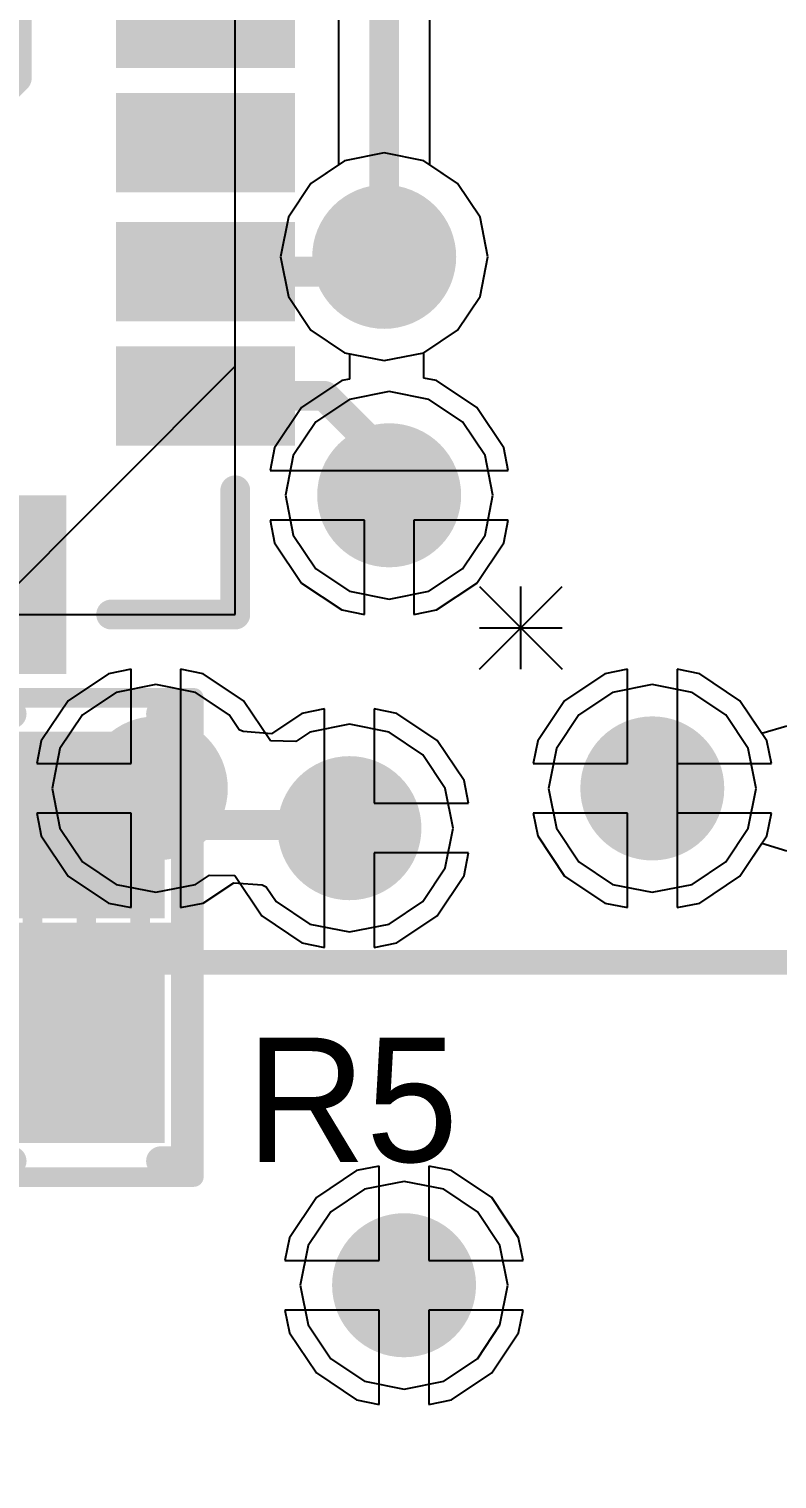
# Model space of a CAD drawing. Header units: millimetres. Extents: x 0.16 to 3.68, y 0.79 to 4.96.
# Drawn here: x 1.8744 to 2.0251, y 0.961 to 1.2529 of the extents above; entities that cross this region are included whole.
import ezdxf

# ---------------------------------------------------------------- set-up
doc = ezdxf.new("R2010")
doc.units = ezdxf.units.MM
doc.header["$MEASUREMENT"] = 0
for name, color, linetype in [('BottomLayer', 5, 'Continuous'), ('BottomOverlay', 54, 'Continuous'), ('KeepOutLayer', 6, 'Continuous'), ('Mechanical1', 6, 'Continuous'), ('Mechanical13', 56, 'Continuous'), ('Mechanical15', 56, 'Continuous'), ('MidLayer1', 16, 'Continuous'), ('MidLayer2', 76, 'Continuous'), ('MultiLayer', 9, 'Continuous'), ('TopLayer', 1, 'Continuous'), ('TopOverlay', 2, 'Continuous'), ('TopPaste', 8, 'Continuous'), ('TopSolder', 216, 'Continuous'), ('ViaHoleLayer', 16, 'Continuous')]:
    doc.layers.add(name, color=color, linetype=linetype)

# ---------------------------------------------------------------- blocks, each defined once
blk = doc.blocks.new('RES_0402_1005_3')
at = {"layer": 'Mechanical13', "const_width": 0.00394}
for points in [[(-0.02067, 0.01083), (-0.02067, -0.01083)], [(-0.02067, 0.01083), (0.02067, 0.01083)], [(0.02067, 0.01083), (0.02067, -0.01083)], [(-0.02067, -0.01083), (0.02067, -0.01083)]]:
    blk.add_lwpolyline(points, dxfattribs=at)
at = {"layer": 'Mechanical13', "const_width": 0.00197}
for points in [[(-0.02165, 0.01083, 1), (-0.01969, 0.01083, 1)], [(-0.02165, 0.01083, 1), (-0.01969, 0.01083, 1)], [(0.01969, 0.01083, 1), (0.02165, 0.01083, 1)], [(0.01969, 0.01083, 1), (0.02165, 0.01083, 1)], [(-0.02165, -0.01083, 1), (-0.01969, -0.01083, 1)], [(-0.02165, -0.01083, 1), (-0.01969, -0.01083, 1)], [(0.01969, -0.01083, 1), (0.02165, -0.01083, 1)], [(0.01969, -0.01083, 1), (0.02165, -0.01083, 1)]]:
    blk.add_lwpolyline(points, format="xyb", close=True, dxfattribs=at)
at = {"layer": 'Mechanical15', "const_width": 0.00394}
for points in [[(-0.04823, 0.02165), (-0.04823, -0.02165)], [(-0.04823, 0.02165), (0.04823, 0.02165)], [(0.04823, 0.02165), (0.04823, -0.02165)], [(0, 0.01083), (0, -0.01083)], [(-0.01083, 0), (0.01083, 0)], [(-0.04823, -0.02165), (0.04823, -0.02165)]]:
    blk.add_lwpolyline(points, dxfattribs=at)
at = {"layer": 'Mechanical15', "const_width": 0.00197}
for points in [[(-0.04921, 0.02165, 1), (-0.04724, 0.02165, 1)], [(-0.04921, 0.02165, 1), (-0.04724, 0.02165, 1)], [(0.04724, 0.02165, 1), (0.04921, 0.02165, 1)], [(0.04724, 0.02165, 1), (0.04921, 0.02165, 1)], [(-0.00098, 0.01083, 1), (0.00098, 0.01083, 1)], [(-0.01181, 0, 1), (-0.00984, 0, 1)], [(0.00984, 0, 1), (0.01181, 0, 1)], [(-0.00098, -0.01083, 1), (0.00098, -0.01083, 1)], [(-0.04921, -0.02165, 1), (-0.04724, -0.02165, 1)], [(-0.04921, -0.02165, 1), (-0.04724, -0.02165, 1)], [(0.04724, -0.02165, 1), (0.04921, -0.02165, 1)], [(0.04724, -0.02165, 1), (0.04921, -0.02165, 1)]]:
    blk.add_lwpolyline(points, format="xyb", close=True, dxfattribs=at)
at = {"layer": 'TopLayer'}
for points in [[(-0.00787, -0.01181), (-0.00787, 0.01181), (-0.0374, -0.01181), (-0.0374, 0.01181)], [(0.0374, -0.01181), (0.0374, 0.01181), (0.00787, -0.01181), (0.00787, 0.01181)]]:
    blk.add_solid(points, dxfattribs=at)
at = {"layer": 'TopOverlay', "const_width": 0.00591}
for points in [[(-0.045, 0.02), (0.045, 0.02)], [(-0.045, 0.02), (-0.045, 0.015)], [(0, 0.02), (0, -0.02)], [(0.045, 0.02), (0.045, 0.015)], [(-0.045, -0.015), (-0.045, -0.02)], [(0.045, -0.015), (0.045, -0.02)], [(-0.045, -0.02), (0.045, -0.02)]]:
    blk.add_lwpolyline(points, dxfattribs=at)
at = {"layer": 'TopOverlay', "const_width": 0.00295}
for points in [[(-0.04648, 0.02, 1), (-0.04352, 0.02, 1)], [(-0.04648, 0.02, 1), (-0.04352, 0.02, 1)], [(-0.00148, 0.02, 1), (0.00148, 0.02, 1)], [(0.04352, 0.02, 1), (0.04648, 0.02, 1)], [(0.04352, 0.02, 1), (0.04648, 0.02, 1)], [(-0.04648, 0.015, 1), (-0.04352, 0.015, 1)], [(0.04352, 0.015, 1), (0.04648, 0.015, 1)], [(-0.04648, -0.015, 1), (-0.04352, -0.015, 1)], [(0.04352, -0.015, 1), (0.04648, -0.015, 1)], [(-0.04648, -0.02, 1), (-0.04352, -0.02, 1)], [(-0.04648, -0.02, 1), (-0.04352, -0.02, 1)], [(-0.00148, -0.02, 1), (0.00148, -0.02, 1)], [(0.04352, -0.02, 1), (0.04648, -0.02, 1)], [(0.04352, -0.02, 1), (0.04648, -0.02, 1)]]:
    blk.add_lwpolyline(points, format="xyb", close=True, dxfattribs=at)
at = {"layer": 'TopPaste'}
for points in [[(-0.00787, -0.01181), (-0.00787, 0.01181), (-0.0374, -0.01181), (-0.0374, 0.01181)], [(0.0374, -0.01181), (0.0374, 0.01181), (0.00787, -0.01181), (0.00787, 0.01181)]]:
    blk.add_solid(points, dxfattribs=at)
at = {"layer": 'TopSolder'}
for points in [[(-0.00387, -0.01581), (-0.00387, 0.01581), (-0.0414, -0.01581), (-0.0414, 0.01581)], [(0.0414, -0.01581), (0.0414, 0.01581), (0.00387, -0.01581), (0.00387, 0.01581)]]:
    blk.add_solid(points, dxfattribs=at)
blk = doc.blocks.new('5________CUINC_B_5')
at = {"layer": 'BottomOverlay', "const_width": 0.005}
blk.add_lwpolyline([(0.16965, 0.17), (-0.165, 0.17)], dxfattribs=at)
blk = doc.blocks.new('LGA16R65P4X4_400X400X160_30')
at = {"layer": 'Mechanical1'}
for points in [[(-0.032, 0.082), (-0.082, 0.032)], [(0.082, 0.082), (-0.082, 0.082)], [(-0.082, 0.082), (-0.082, -0.082)], [(-0.032, 0.082), (-0.044, 0.082)], [(-0.007, 0.082), (-0.019, 0.082)], [(0.019, 0.082), (0.007, 0.082)], [(0.044, 0.082), (0.032, 0.082)], [(0.082, 0.082), (0.082, -0.082)], [(-0.082, 0.044), (-0.082, 0.032)], [(0.082, 0.044), (0.082, 0.032)], [(-0.082, 0.019), (-0.082, 0.007)], [(0.082, 0.019), (0.082, 0.007)], [(-0.082, -0.007), (-0.082, -0.019)], [(0.082, -0.007), (0.082, -0.019)], [(-0.082, -0.032), (-0.082, -0.044)], [(0.082, -0.032), (0.082, -0.044)], [(0.082, -0.082), (-0.082, -0.082)], [(-0.032, -0.082), (-0.044, -0.082)], [(-0.007, -0.082), (-0.019, -0.082)], [(0.019, -0.082), (0.007, -0.082)], [(0.044, -0.082), (0.032, -0.082)]]:
    blk.add_lwpolyline(points, dxfattribs=at)
for points in [[(-0.082, 0.082, 1), (-0.082, 0.082, 1)], [(-0.082, 0.082, 1), (-0.082, 0.082, 1)], [(-0.044, 0.082, 1), (-0.044, 0.082, 1)], [(-0.032, 0.082, 1), (-0.032, 0.082, 1)], [(-0.032, 0.082, 1), (-0.032, 0.082, 1)], [(-0.019, 0.082, 1), (-0.019, 0.082, 1)], [(-0.007, 0.082, 1), (-0.007, 0.082, 1)], [(0.007, 0.082, 1), (0.007, 0.082, 1)], [(0.019, 0.082, 1), (0.019, 0.082, 1)], [(0.032, 0.082, 1), (0.032, 0.082, 1)], [(0.044, 0.082, 1), (0.044, 0.082, 1)], [(0.082, 0.082, 1), (0.082, 0.082, 1)], [(0.082, 0.082, 1), (0.082, 0.082, 1)], [(-0.082, 0.044, 1), (-0.082, 0.044, 1)], [(0.082, 0.044, 1), (0.082, 0.044, 1)], [(-0.082, 0.032, 1), (-0.082, 0.032, 1)], [(-0.082, 0.032, 1), (-0.082, 0.032, 1)], [(0.082, 0.032, 1), (0.082, 0.032, 1)], [(-0.082, 0.019, 1), (-0.082, 0.019, 1)], [(0.082, 0.019, 1), (0.082, 0.019, 1)], [(-0.082, 0.007, 1), (-0.082, 0.007, 1)], [(0.082, 0.007, 1), (0.082, 0.007, 1)], [(-0.082, -0.007, 1), (-0.082, -0.007, 1)], [(0.082, -0.007, 1), (0.082, -0.007, 1)], [(-0.082, -0.019, 1), (-0.082, -0.019, 1)], [(0.082, -0.019, 1), (0.082, -0.019, 1)], [(-0.082, -0.032, 1), (-0.082, -0.032, 1)], [(0.082, -0.032, 1), (0.082, -0.032, 1)], [(-0.082, -0.044, 1), (-0.082, -0.044, 1)], [(0.082, -0.044, 1), (0.082, -0.044, 1)], [(-0.082, -0.082, 1), (-0.082, -0.082, 1)], [(-0.082, -0.082, 1), (-0.082, -0.082, 1)], [(-0.044, -0.082, 1), (-0.044, -0.082, 1)], [(-0.032, -0.082, 1), (-0.032, -0.082, 1)], [(-0.019, -0.082, 1), (-0.019, -0.082, 1)], [(-0.007, -0.082, 1), (-0.007, -0.082, 1)], [(0.007, -0.082, 1), (0.007, -0.082, 1)], [(0.019, -0.082, 1), (0.019, -0.082, 1)], [(0.032, -0.082, 1), (0.032, -0.082, 1)], [(0.044, -0.082, 1), (0.044, -0.082, 1)], [(0.082, -0.082, 1), (0.082, -0.082, 1)], [(0.082, -0.082, 1), (0.082, -0.082, 1)]]:
    blk.add_lwpolyline(points, format="xyb", close=True, dxfattribs=at)
at = {"layer": 'TopLayer'}
for points in [[(-0.032, 0.09), (-0.044, 0.09), (-0.032, 0.062), (-0.044, 0.062)], [(-0.007, 0.09), (-0.019, 0.09), (-0.007, 0.062), (-0.019, 0.062)], [(0.019, 0.09), (0.007, 0.09), (0.019, 0.062), (0.007, 0.062)], [(0.044, 0.09), (0.032, 0.09), (0.044, 0.062), (0.032, 0.062)], [(-0.09, 0.044), (-0.09, 0.032), (-0.062, 0.044), (-0.062, 0.032)], [(0.062, 0.044), (0.062, 0.032), (0.09, 0.044), (0.09, 0.032)], [(-0.09, 0.019), (-0.09, 0.007), (-0.062, 0.019), (-0.062, 0.007)], [(0.062, 0.019), (0.062, 0.007), (0.09, 0.019), (0.09, 0.007)], [(-0.09, -0.007), (-0.09, -0.019), (-0.062, -0.007), (-0.062, -0.019)], [(0.062, -0.007), (0.062, -0.019), (0.09, -0.007), (0.09, -0.019)], [(-0.09, -0.032), (-0.09, -0.044), (-0.062, -0.032), (-0.062, -0.044)], [(0.062, -0.032), (0.062, -0.044), (0.09, -0.032), (0.09, -0.044)], [(-0.032, -0.062), (-0.044, -0.062), (-0.032, -0.09), (-0.044, -0.09)], [(-0.007, -0.062), (-0.019, -0.062), (-0.007, -0.09), (-0.019, -0.09)], [(0.019, -0.062), (0.007, -0.062), (0.019, -0.09), (0.007, -0.09)], [(0.044, -0.062), (0.032, -0.062), (0.044, -0.09), (0.032, -0.09)]]:
    blk.add_solid(points, dxfattribs=at)
at = {"layer": 'TopOverlay', "const_width": 0.006}
for points in [[(-0.057, 0.082), (-0.082, 0.082)], [(-0.082, 0.082), (-0.082, 0.057)], [(0.082, 0.082), (0.057, 0.082)], [(0.082, 0.082), (0.082, 0.057)], [(-0.082, -0.057), (-0.082, -0.082)], [(0.082, -0.057), (0.082, -0.082)], [(-0.057, -0.082), (-0.082, -0.082)], [(0.082, -0.082), (0.057, -0.082)]]:
    blk.add_lwpolyline(points, dxfattribs=at)
at = {"layer": 'TopOverlay', "const_width": 0.003}
for points in [[(-0.0835, 0.082, 1), (-0.0805, 0.082, 1)], [(-0.0835, 0.082, 1), (-0.0805, 0.082, 1)], [(-0.0585, 0.082, 1), (-0.0555, 0.082, 1)], [(0.0555, 0.082, 1), (0.0585, 0.082, 1)], [(0.0805, 0.082, 1), (0.0835, 0.082, 1)], [(0.0805, 0.082, 1), (0.0835, 0.082, 1)], [(-0.0835, 0.057, 1), (-0.0805, 0.057, 1)], [(0.0805, 0.057, 1), (0.0835, 0.057, 1)], [(-0.0835, -0.057, 1), (-0.0805, -0.057, 1)], [(0.0805, -0.057, 1), (0.0835, -0.057, 1)], [(-0.0835, -0.082, 1), (-0.0805, -0.082, 1)], [(-0.0835, -0.082, 1), (-0.0805, -0.082, 1)], [(-0.0585, -0.082, 1), (-0.0555, -0.082, 1)], [(0.0555, -0.082, 1), (0.0585, -0.082, 1)], [(0.0805, -0.082, 1), (0.0835, -0.082, 1)], [(0.0805, -0.082, 1), (0.0835, -0.082, 1)]]:
    blk.add_lwpolyline(points, format="xyb", close=True, dxfattribs=at)
at = {"layer": 'TopPaste'}
for points in [[(-0.032, 0.09), (-0.044, 0.09), (-0.032, 0.062), (-0.044, 0.062)], [(-0.007, 0.09), (-0.019, 0.09), (-0.007, 0.062), (-0.019, 0.062)], [(0.019, 0.09), (0.007, 0.09), (0.019, 0.062), (0.007, 0.062)], [(0.044, 0.09), (0.032, 0.09), (0.044, 0.062), (0.032, 0.062)], [(-0.09, 0.044), (-0.09, 0.032), (-0.062, 0.044), (-0.062, 0.032)], [(0.062, 0.044), (0.062, 0.032), (0.09, 0.044), (0.09, 0.032)], [(-0.09, 0.019), (-0.09, 0.007), (-0.062, 0.019), (-0.062, 0.007)], [(0.062, 0.019), (0.062, 0.007), (0.09, 0.019), (0.09, 0.007)], [(-0.09, -0.007), (-0.09, -0.019), (-0.062, -0.007), (-0.062, -0.019)], [(0.062, -0.007), (0.062, -0.019), (0.09, -0.007), (0.09, -0.019)], [(-0.09, -0.032), (-0.09, -0.044), (-0.062, -0.032), (-0.062, -0.044)], [(0.062, -0.032), (0.062, -0.044), (0.09, -0.032), (0.09, -0.044)], [(-0.032, -0.062), (-0.044, -0.062), (-0.032, -0.09), (-0.044, -0.09)], [(-0.007, -0.062), (-0.019, -0.062), (-0.007, -0.09), (-0.019, -0.09)], [(0.019, -0.062), (0.007, -0.062), (0.019, -0.09), (0.007, -0.09)], [(0.044, -0.062), (0.032, -0.062), (0.044, -0.09), (0.032, -0.09)]]:
    blk.add_solid(points, dxfattribs=at)
at = {"layer": 'TopSolder'}
for points in [[(-0.028, 0.094), (-0.048, 0.094), (-0.028, 0.058), (-0.048, 0.058)], [(-0.003, 0.094), (-0.023, 0.094), (-0.003, 0.058), (-0.023, 0.058)], [(0.023, 0.094), (0.003, 0.094), (0.023, 0.058), (0.003, 0.058)], [(0.048, 0.094), (0.028, 0.094), (0.048, 0.058), (0.028, 0.058)], [(-0.094, 0.048), (-0.094, 0.028), (-0.058, 0.048), (-0.058, 0.028)], [(0.058, 0.048), (0.058, 0.028), (0.094, 0.048), (0.094, 0.028)], [(-0.094, 0.023), (-0.094, 0.003), (-0.058, 0.023), (-0.058, 0.003)], [(0.058, 0.023), (0.058, 0.003), (0.094, 0.023), (0.094, 0.003)], [(-0.094, -0.003), (-0.094, -0.023), (-0.058, -0.003), (-0.058, -0.023)], [(0.058, -0.003), (0.058, -0.023), (0.094, -0.003), (0.094, -0.023)], [(-0.094, -0.028), (-0.094, -0.048), (-0.058, -0.028), (-0.058, -0.048)], [(0.058, -0.028), (0.058, -0.048), (0.094, -0.028), (0.094, -0.048)], [(-0.028, -0.058), (-0.048, -0.058), (-0.028, -0.094), (-0.048, -0.094)], [(-0.003, -0.058), (-0.023, -0.058), (-0.003, -0.094), (-0.023, -0.094)], [(0.023, -0.058), (0.003, -0.058), (0.023, -0.094), (0.003, -0.094)], [(0.048, -0.058), (0.028, -0.058), (0.048, -0.094), (0.028, -0.094)]]:
    blk.add_solid(points, dxfattribs=at)

msp = doc.modelspace()

# ---------------------------------------------------------------- linework, layer by layer
at = {"layer": 'BottomLayer'}
for p, q in [((1.95518, 1.22552), (1.95518, 1.35623)), ((1.93682, 1.31577), (1.93682, 1.22552)), ((1.93682, 1.22552), (1.93122, 1.22178)), ((1.96078, 1.22178), (1.95518, 1.22552)), ((1.93122, 1.22178), (1.92669, 1.215)), ((1.96531, 1.215), (1.96078, 1.22178)), ((1.92669, 1.215), (1.9251, 1.207)), ((1.9669, 1.207), (1.96531, 1.215)), ((1.9251, 1.207), (1.92669, 1.199)), ((1.96531, 1.199), (1.9669, 1.207)), ((1.92669, 1.199), (1.93122, 1.19222)), ((1.96078, 1.19222), (1.96531, 1.199)), ((1.93122, 1.19222), (1.938, 1.18769)), ((1.954, 1.18769), (1.96078, 1.19222)), ((1.938, 1.18769), (1.93901, 1.18749)), ((1.93901, 1.18749), (1.93901, 1.18239)), ((1.95399, 1.18259), (1.95399, 1.18769)), ((1.95399, 1.18769), (1.954, 1.18769)), ((1.93744, 1.18208), (1.92934, 1.17666)), ((1.93901, 1.18239), (1.93744, 1.18208)), ((1.95656, 1.18208), (1.95399, 1.18259)), ((1.96466, 1.17666), (1.95656, 1.18208)), ((1.92934, 1.17666), (1.92392, 1.16856)), ((1.97008, 1.16856), (1.96466, 1.17666)), ((1.92392, 1.16856), (1.92301, 1.164)), ((1.97099, 1.164), (1.97008, 1.16856)), ((1.92301, 1.164), (1.97099, 1.164)), ((1.942, 1.154), (1.92301, 1.154)), ((1.92301, 1.154), (1.92392, 1.14944)), ((1.942, 1.13501), (1.942, 1.154)), ((1.97099, 1.154), (1.952, 1.154)), ((1.952, 1.154), (1.952, 1.13501)), ((1.97008, 1.14944), (1.97099, 1.154)), ((1.92392, 1.14944), (1.92934, 1.14134)), ((1.96466, 1.14134), (1.97008, 1.14944)), ((1.92934, 1.14134), (1.93744, 1.13592)), ((1.95656, 1.13592), (1.96466, 1.14134)), ((1.93744, 1.13592), (1.942, 1.13501)), ((1.952, 1.13501), (1.95656, 1.13592)), ((1.895, 1.12399), (1.89044, 1.12308)), ((1.895, 1.105), (1.895, 1.12399)), ((1.90956, 1.12308), (1.905, 1.12399)), ((1.905, 1.12399), (1.905, 1.1)), ((1.995, 1.12399), (1.99044, 1.12308)), ((1.995, 1.105), (1.995, 1.12399)), ((2.00956, 1.12308), (2.005, 1.12399)), ((2.005, 1.12399), (2.005, 1.1)), ((1.89044, 1.12308), (1.88234, 1.11766)), ((1.91766, 1.11766), (1.90956, 1.12308)), ((1.99044, 1.12308), (1.98234, 1.11766)), ((2.01766, 1.11766), (2.00956, 1.12308)), ((1.88234, 1.11766), (1.87692, 1.10956)), ((1.92308, 1.10956), (1.91766, 1.11766)), ((1.98234, 1.11766), (1.97692, 1.10956)), ((2.02209, 1.11104), (2.01766, 1.11766)), ((1.939, 1.1129), (1.931, 1.11131)), ((1.947, 1.11131), (1.939, 1.1129)), ((2.02709, 1.11256), (2.02209, 1.11104)), ((1.87692, 1.10956), (1.87601, 1.105)), ((1.9282, 1.10944), (1.92308, 1.10956)), ((1.931, 1.11131), (1.9282, 1.10944)), ((1.95378, 1.10678), (1.947, 1.11131)), ((1.97692, 1.10956), (1.97601, 1.105)), ((1.95831, 1.1), (1.95378, 1.10678)), ((1.87601, 1.105), (1.895, 1.105)), ((1.97601, 1.105), (1.995, 1.105)), ((1.905, 1.1), (1.905, 1.07601)), ((1.9599, 1.092), (1.95831, 1.1)), ((2.005, 1.1), (2.005, 1.07601)), ((1.895, 1.095), (1.87601, 1.095)), ((1.87601, 1.095), (1.87692, 1.09044)), ((1.895, 1.07601), (1.895, 1.095)), ((1.995, 1.095), (1.97601, 1.095)), ((1.97601, 1.095), (1.97692, 1.09044)), ((1.995, 1.07601), (1.995, 1.095)), ((1.95831, 1.084), (1.9599, 1.092)), ((1.87692, 1.09044), (1.88234, 1.08234)), ((1.97692, 1.09044), (1.98234, 1.08234)), ((2.01766, 1.08234), (2.02209, 1.08896)), ((2.02209, 1.08896), (2.02709, 1.08744)), ((1.95378, 1.07722), (1.95831, 1.084)), ((1.88234, 1.08234), (1.89044, 1.07692)), ((1.90956, 1.07692), (1.91568, 1.08101)), ((1.91568, 1.08101), (1.92141, 1.08057)), ((1.92141, 1.08057), (1.92224, 1.08018)), ((1.92224, 1.08018), (1.92422, 1.07722)), ((1.98234, 1.08234), (1.99044, 1.07692)), ((2.00956, 1.07692), (2.01766, 1.08234)), ((1.92422, 1.07722), (1.931, 1.07269)), ((1.947, 1.07269), (1.95378, 1.07722)), ((1.89044, 1.07692), (1.895, 1.07601)), ((1.905, 1.07601), (1.90956, 1.07692)), ((1.99044, 1.07692), (1.995, 1.07601)), ((2.005, 1.07601), (2.00956, 1.07692)), ((1.931, 1.07269), (1.939, 1.0711)), ((1.939, 1.0711), (1.947, 1.07269)), ((1.94044, 1.02308), (1.93234, 1.01766)), ((1.945, 1.02399), (1.94044, 1.02308)), ((1.945, 1.005), (1.945, 1.02399)), ((1.95956, 1.02308), (1.955, 1.02399)), ((1.955, 1.02399), (1.955, 1.005)), ((1.96766, 1.01766), (1.95956, 1.02308)), ((1.93234, 1.01766), (1.92692, 1.00956)), ((1.97308, 1.00956), (1.96766, 1.01766)), ((1.92692, 1.00956), (1.92601, 1.005)), ((1.97399, 1.005), (1.97308, 1.00956)), ((1.92601, 1.005), (1.945, 1.005)), ((1.955, 1.005), (1.97399, 1.005)), ((1.945, 0.995), (1.92601, 0.995)), ((1.92601, 0.995), (1.92692, 0.99044)), ((1.945, 0.97601), (1.945, 0.995)), ((1.97399, 0.995), (1.955, 0.995)), ((1.955, 0.995), (1.955, 0.97601)), ((1.97308, 0.99044), (1.97399, 0.995)), ((1.92692, 0.99044), (1.93234, 0.98234)), ((1.96766, 0.98234), (1.97308, 0.99044)), ((1.93234, 0.98234), (1.94044, 0.97692)), ((1.95956, 0.97692), (1.96766, 0.98234)), ((1.94044, 0.97692), (1.945, 0.97601)), ((1.955, 0.97601), (1.95956, 0.97692))]:
    msp.add_line(p, q, dxfattribs=at)
at = {"layer": 'BottomLayer', "const_width": 0.006}
msp.add_lwpolyline([(1.946, 1.207), (1.946, 1.35623)], dxfattribs=at)
at = {"layer": 'BottomLayer'}
for points, const_width in [([(1.93875, 1.207, 1), (1.95325, 1.207, 1)], 0.0145), ([(1.9445, 1.207, 1), (1.9475, 1.207, 1)], 0.003), ([(1.93975, 1.159, 1), (1.95425, 1.159, 1)], 0.0145), ([(1.89275, 1.1, 1), (1.90725, 1.1, 1)], 0.0145), ([(1.99275, 1.1, 1), (2.00725, 1.1, 1)], 0.0145), ([(1.93175, 1.092, 1), (1.94625, 1.092, 1)], 0.0145), ([(1.94275, 1, 1), (1.95725, 1, 1)], 0.0145)]:
    msp.add_lwpolyline(points, format="xyb", close=True, dxfattribs=dict(at, const_width=const_width))
at = {"layer": 'KeepOutLayer', "const_width": 0.01}
msp.add_lwpolyline([(2.341, 1.516, 1), (0.901, 1.516, 1)], format="xyb", close=True, dxfattribs=at)
at = {"layer": 'MidLayer1'}
for p, q in [((1.938, 1.22631), (1.93122, 1.22178)), ((1.946, 1.2279), (1.938, 1.22631)), ((1.954, 1.22631), (1.946, 1.2279)), ((1.96078, 1.22178), (1.954, 1.22631)), ((1.93122, 1.22178), (1.92669, 1.215)), ((1.96531, 1.215), (1.96078, 1.22178)), ((1.92669, 1.215), (1.9251, 1.207)), ((1.9669, 1.207), (1.96531, 1.215)), ((1.9251, 1.207), (1.92669, 1.199)), ((1.96531, 1.199), (1.9669, 1.207)), ((1.92669, 1.199), (1.93122, 1.19222)), ((1.96078, 1.19222), (1.96531, 1.199)), ((1.93122, 1.19222), (1.938, 1.18769)), ((1.954, 1.18769), (1.96078, 1.19222)), ((1.938, 1.18769), (1.93901, 1.18749)), ((1.93901, 1.18749), (1.93901, 1.18239)), ((1.95399, 1.18259), (1.95399, 1.18769)), ((1.95399, 1.18769), (1.954, 1.18769)), ((1.93744, 1.18208), (1.92934, 1.17666)), ((1.93901, 1.18239), (1.93744, 1.18208)), ((1.95656, 1.18208), (1.95399, 1.18259)), ((1.96466, 1.17666), (1.95656, 1.18208)), ((1.92934, 1.17666), (1.92392, 1.16856)), ((1.97008, 1.16856), (1.96466, 1.17666)), ((1.92392, 1.16856), (1.92301, 1.164)), ((1.97099, 1.164), (1.97008, 1.16856)), ((1.92301, 1.164), (1.97099, 1.164)), ((1.942, 1.154), (1.92301, 1.154)), ((1.92301, 1.154), (1.92392, 1.14944)), ((1.942, 1.13501), (1.942, 1.154)), ((1.97099, 1.154), (1.952, 1.154)), ((1.952, 1.154), (1.952, 1.13501)), ((1.97008, 1.14944), (1.97099, 1.154)), ((1.92392, 1.14944), (1.92934, 1.14134)), ((1.96466, 1.14134), (1.97008, 1.14944)), ((1.92934, 1.14134), (1.93744, 1.13592)), ((1.95656, 1.13592), (1.96466, 1.14134)), ((1.93744, 1.13592), (1.942, 1.13501)), ((1.952, 1.13501), (1.95656, 1.13592)), ((1.895, 1.12399), (1.89044, 1.12308)), ((1.895, 1.105), (1.895, 1.12399)), ((1.90956, 1.12308), (1.905, 1.12399)), ((1.905, 1.12399), (1.905, 1.1)), ((1.995, 1.12399), (1.99044, 1.12308)), ((1.995, 1.105), (1.995, 1.12399)), ((2.00956, 1.12308), (2.005, 1.12399)), ((2.005, 1.12399), (2.005, 1.105)), ((1.89044, 1.12308), (1.88234, 1.11766)), ((1.91766, 1.11766), (1.90956, 1.12308)), ((1.99044, 1.12308), (1.98234, 1.11766)), ((2.01766, 1.11766), (2.00956, 1.12308)), ((1.88234, 1.11766), (1.87692, 1.10956)), ((1.92308, 1.10956), (1.91766, 1.11766)), ((1.98234, 1.11766), (1.97692, 1.10956)), ((2.02308, 1.10956), (2.01766, 1.11766)), ((1.939, 1.1129), (1.931, 1.11131)), ((1.947, 1.11131), (1.939, 1.1129)), ((1.87692, 1.10956), (1.87601, 1.105)), ((1.9282, 1.10944), (1.92308, 1.10956)), ((1.931, 1.11131), (1.9282, 1.10944)), ((1.95378, 1.10678), (1.947, 1.11131)), ((1.97692, 1.10956), (1.97601, 1.105)), ((2.02399, 1.105), (2.02308, 1.10956)), ((1.95831, 1.1), (1.95378, 1.10678)), ((1.87601, 1.105), (1.895, 1.105)), ((1.97601, 1.105), (1.995, 1.105)), ((2.005, 1.105), (2.02399, 1.105)), ((1.905, 1.1), (1.905, 1.07601)), ((1.9599, 1.092), (1.95831, 1.1)), ((1.895, 1.095), (1.87601, 1.095)), ((1.87601, 1.095), (1.87692, 1.09044)), ((1.895, 1.07601), (1.895, 1.095)), ((1.995, 1.095), (1.97601, 1.095)), ((1.97601, 1.095), (1.97692, 1.09044)), ((1.995, 1.07601), (1.995, 1.095)), ((2.02399, 1.095), (2.005, 1.095)), ((2.005, 1.095), (2.005, 1.07601)), ((2.02308, 1.09044), (2.02399, 1.095)), ((1.95831, 1.084), (1.9599, 1.092)), ((1.87692, 1.09044), (1.88234, 1.08234)), ((1.97692, 1.09044), (1.98234, 1.08234)), ((2.01766, 1.08234), (2.02308, 1.09044)), ((1.95378, 1.07722), (1.95831, 1.084)), ((1.88234, 1.08234), (1.89044, 1.07692)), ((1.90956, 1.07692), (1.91568, 1.08101)), ((1.91568, 1.08101), (1.92141, 1.08057)), ((1.92141, 1.08057), (1.92224, 1.08018)), ((1.92224, 1.08018), (1.92422, 1.07722)), ((1.98234, 1.08234), (1.99044, 1.07692)), ((2.00956, 1.07692), (2.01766, 1.08234)), ((1.92422, 1.07722), (1.931, 1.07269)), ((1.947, 1.07269), (1.95378, 1.07722)), ((1.89044, 1.07692), (1.895, 1.07601)), ((1.905, 1.07601), (1.90956, 1.07692)), ((1.99044, 1.07692), (1.995, 1.07601)), ((2.005, 1.07601), (2.00956, 1.07692)), ((1.931, 1.07269), (1.939, 1.0711)), ((1.939, 1.0711), (1.947, 1.07269)), ((1.94044, 1.02308), (1.93234, 1.01766)), ((1.945, 1.02399), (1.94044, 1.02308)), ((1.945, 1.005), (1.945, 1.02399)), ((1.95956, 1.02308), (1.955, 1.02399)), ((1.955, 1.02399), (1.955, 1.005)), ((1.96766, 1.01766), (1.95956, 1.02308)), ((1.93234, 1.01766), (1.92692, 1.00956)), ((1.97308, 1.00956), (1.96766, 1.01766)), ((1.92692, 1.00956), (1.92601, 1.005)), ((1.97399, 1.005), (1.97308, 1.00956)), ((1.92601, 1.005), (1.945, 1.005)), ((1.955, 1.005), (1.97399, 1.005)), ((1.945, 0.995), (1.92601, 0.995)), ((1.92601, 0.995), (1.92692, 0.99044)), ((1.945, 0.97601), (1.945, 0.995)), ((1.97399, 0.995), (1.955, 0.995)), ((1.955, 0.995), (1.955, 0.97601)), ((1.97308, 0.99044), (1.97399, 0.995)), ((1.92692, 0.99044), (1.93234, 0.98234)), ((1.96766, 0.98234), (1.97308, 0.99044)), ((1.93234, 0.98234), (1.94044, 0.97692)), ((1.95956, 0.97692), (1.96766, 0.98234)), ((1.94044, 0.97692), (1.945, 0.97601)), ((1.955, 0.97601), (1.95956, 0.97692))]:
    msp.add_line(p, q, dxfattribs=at)
at = {"layer": 'MidLayer1', "const_width": 0.0145}
for points in [[(1.93875, 1.207, 1), (1.95325, 1.207, 1)], [(1.93975, 1.159, 1), (1.95425, 1.159, 1)], [(1.89275, 1.1, 1), (1.90725, 1.1, 1)], [(1.99275, 1.1, 1), (2.00725, 1.1, 1)], [(1.93175, 1.092, 1), (1.94625, 1.092, 1)], [(1.94275, 1, 1), (1.95725, 1, 1)]]:
    msp.add_lwpolyline(points, format="xyb", close=True, dxfattribs=at)
at = {"layer": 'MidLayer2'}
for p, q in [((1.938, 1.22631), (1.93122, 1.22178)), ((1.946, 1.2279), (1.938, 1.22631)), ((1.954, 1.22631), (1.946, 1.2279)), ((1.96078, 1.22178), (1.954, 1.22631)), ((1.93122, 1.22178), (1.92669, 1.215)), ((1.96531, 1.215), (1.96078, 1.22178)), ((1.92669, 1.215), (1.9251, 1.207)), ((1.9669, 1.207), (1.96531, 1.215)), ((1.9251, 1.207), (1.92669, 1.199)), ((1.96531, 1.199), (1.9669, 1.207)), ((1.92669, 1.199), (1.93122, 1.19222)), ((1.96078, 1.19222), (1.96531, 1.199)), ((1.93122, 1.19222), (1.938, 1.18769)), ((1.954, 1.18769), (1.96078, 1.19222)), ((1.938, 1.18769), (1.946, 1.1861)), ((1.946, 1.1861), (1.954, 1.18769)), ((1.947, 1.1799), (1.939, 1.17831)), ((1.955, 1.17831), (1.947, 1.1799)), ((1.939, 1.17831), (1.93222, 1.17378)), ((1.96178, 1.17378), (1.955, 1.17831)), ((1.93222, 1.17378), (1.92769, 1.167)), ((1.96631, 1.167), (1.96178, 1.17378)), ((1.92769, 1.167), (1.9261, 1.159)), ((1.9679, 1.159), (1.96631, 1.167)), ((1.9261, 1.159), (1.92769, 1.151)), ((1.96631, 1.151), (1.9679, 1.159)), ((1.92769, 1.151), (1.93222, 1.14422)), ((1.96178, 1.14422), (1.96631, 1.151)), ((1.93222, 1.14422), (1.939, 1.13969)), ((1.955, 1.13969), (1.96178, 1.14422)), ((1.939, 1.13969), (1.947, 1.1381)), ((1.947, 1.1381), (1.955, 1.13969)), ((1.9, 1.1209), (1.892, 1.11931)), ((1.908, 1.11931), (1.9, 1.1209)), ((2, 1.1209), (1.992, 1.11931)), ((2.008, 1.11931), (2, 1.1209)), ((1.892, 1.11931), (1.88522, 1.11478)), ((1.91478, 1.11478), (1.908, 1.11931)), ((1.992, 1.11931), (1.98522, 1.11478)), ((2.01478, 1.11478), (2.008, 1.11931)), ((1.92944, 1.11508), (1.92332, 1.11099)), ((1.934, 1.11599), (1.92944, 1.11508)), ((1.934, 1.092), (1.934, 1.11599)), ((1.94856, 1.11508), (1.944, 1.11599)), ((1.944, 1.11599), (1.944, 1.097)), ((1.95666, 1.10966), (1.94856, 1.11508)), ((1.88522, 1.11478), (1.88069, 1.108)), ((1.91676, 1.11181), (1.91478, 1.11478)), ((1.98522, 1.11478), (1.98069, 1.108)), ((2.01931, 1.108), (2.01478, 1.11478)), ((1.91759, 1.11143), (1.91676, 1.11181)), ((1.92332, 1.11099), (1.91759, 1.11143)), ((1.96208, 1.10156), (1.95666, 1.10966)), ((1.88069, 1.108), (1.8791, 1.1)), ((1.98069, 1.108), (1.9791, 1.1)), ((2.0209, 1.1), (2.01931, 1.108)), ((1.96299, 1.097), (1.96208, 1.10156)), ((1.8791, 1.1), (1.88069, 1.092)), ((1.9791, 1.1), (1.98069, 1.092)), ((2.01931, 1.092), (2.0209, 1.1)), ((1.944, 1.097), (1.96299, 1.097)), ((1.88069, 1.092), (1.88522, 1.08522)), ((1.934, 1.06801), (1.934, 1.092)), ((1.98069, 1.092), (1.98522, 1.08522)), ((2.01478, 1.08522), (2.01931, 1.092)), ((1.96299, 1.087), (1.944, 1.087)), ((1.944, 1.087), (1.944, 1.06801)), ((1.96208, 1.08244), (1.96299, 1.087)), ((1.88522, 1.08522), (1.892, 1.08069)), ((1.98522, 1.08522), (1.992, 1.08069)), ((2.008, 1.08069), (2.01478, 1.08522)), ((1.892, 1.08069), (1.9, 1.0791)), ((1.9, 1.0791), (1.908, 1.08069)), ((1.908, 1.08069), (1.9108, 1.08256)), ((1.9108, 1.08256), (1.91592, 1.08244)), ((1.91592, 1.08244), (1.92134, 1.07434)), ((1.95666, 1.07434), (1.96208, 1.08244)), ((1.992, 1.08069), (2, 1.0791)), ((2, 1.0791), (2.008, 1.08069)), ((1.92134, 1.07434), (1.92944, 1.06892)), ((1.94856, 1.06892), (1.95666, 1.07434)), ((1.92944, 1.06892), (1.934, 1.06801)), ((1.944, 1.06801), (1.94856, 1.06892)), ((1.942, 1.01931), (1.93522, 1.01478)), ((1.95, 1.0209), (1.942, 1.01931)), ((1.958, 1.01931), (1.95, 1.0209)), ((1.96478, 1.01478), (1.958, 1.01931)), ((1.93522, 1.01478), (1.93069, 1.008)), ((1.96931, 1.008), (1.96478, 1.01478)), ((1.93069, 1.008), (1.9291, 1)), ((1.9709, 1), (1.96931, 1.008)), ((1.9291, 1), (1.93069, 0.992)), ((1.96931, 0.992), (1.9709, 1)), ((1.93069, 0.992), (1.93522, 0.98522)), ((1.96478, 0.98522), (1.96931, 0.992)), ((1.93522, 0.98522), (1.942, 0.98069)), ((1.958, 0.98069), (1.96478, 0.98522)), ((1.942, 0.98069), (1.95, 0.9791)), ((1.95, 0.9791), (1.958, 0.98069))]:
    msp.add_line(p, q, dxfattribs=at)
at = {"layer": 'MidLayer2', "const_width": 0.0145}
for points in [[(1.93875, 1.207, 1), (1.95325, 1.207, 1)], [(1.93975, 1.159, 1), (1.95425, 1.159, 1)], [(1.89275, 1.1, 1), (1.90725, 1.1, 1)], [(1.99275, 1.1, 1), (2.00725, 1.1, 1)], [(1.93175, 1.092, 1), (1.94625, 1.092, 1)], [(1.94275, 1, 1), (1.95725, 1, 1)]]:
    msp.add_lwpolyline(points, format="xyb", close=True, dxfattribs=at)
at = {"layer": 'MultiLayer', "const_width": 0.0145}
for points in [[(1.93875, 1.207, 1), (1.95325, 1.207, 1)], [(1.93975, 1.159, 1), (1.95425, 1.159, 1)], [(1.89275, 1.1, 1), (1.90725, 1.1, 1)], [(1.99275, 1.1, 1), (2.00725, 1.1, 1)], [(1.93175, 1.092, 1), (1.94625, 1.092, 1)], [(1.94275, 1, 1), (1.95725, 1, 1)]]:
    msp.add_lwpolyline(points, format="xyb", close=True, dxfattribs=at)
at = {"layer": 'TopLayer', "const_width": 0.006}
for points in [[(1.872, 1.243), (1.872, 1.293)], [(1.85, 1.221), (1.872, 1.243)], [(1.943, 1.204), (1.946, 1.207)], [(1.91, 1.204), (1.943, 1.204)], [(1.91, 1.179), (1.934, 1.179)], [(1.934, 1.179), (1.943, 1.17)], [(1.943, 1.162), (1.943, 1.17)], [(1.943, 1.162), (1.946, 1.159)], [(1.946, 1.159), (1.947, 1.159)], [(1.86574, 1.09264), (1.886, 1.09264)], [(1.886, 1.09264), (1.92736, 1.09264)], [(1.92736, 1.09264), (1.928, 1.092)], [(1.928, 1.092), (1.939, 1.092)], [(1.81764, 1.04736), (1.886, 1.04736)]]:
    msp.add_lwpolyline(points, dxfattribs=at)
at = {"layer": 'TopLayer'}
for points, const_width in [([(1.8705, 1.243, 1), (1.8735, 1.243, 1)], 0.003), ([(1.8705, 1.243, 1), (1.8735, 1.243, 1)], 0.003), ([(1.93875, 1.207, 1), (1.95325, 1.207, 1)], 0.0145), ([(1.9445, 1.207, 1), (1.9475, 1.207, 1)], 0.003), ([(1.9085, 1.204, 1), (1.9115, 1.204, 1)], 0.003), ([(1.9415, 1.204, 1), (1.9445, 1.204, 1)], 0.003), ([(1.9415, 1.204, 1), (1.9445, 1.204, 1)], 0.003), ([(1.9085, 1.179, 1), (1.9115, 1.179, 1)], 0.003), ([(1.9325, 1.179, 1), (1.9355, 1.179, 1)], 0.003), ([(1.9325, 1.179, 1), (1.9355, 1.179, 1)], 0.003), ([(1.93975, 1.159, 1), (1.95425, 1.159, 1)], 0.0145), ([(1.9415, 1.17, 1), (1.9445, 1.17, 1)], 0.003), ([(1.9415, 1.17, 1), (1.9445, 1.17, 1)], 0.003), ([(1.9415, 1.162, 1), (1.9445, 1.162, 1)], 0.003), ([(1.9415, 1.162, 1), (1.9445, 1.162, 1)], 0.003), ([(1.9445, 1.159, 1), (1.9475, 1.159, 1)], 0.003), ([(1.9445, 1.159, 1), (1.9475, 1.159, 1)], 0.003), ([(1.9455, 1.159, 1), (1.9485, 1.159, 1)], 0.003), ([(1.93175, 1.092, 1), (1.94625, 1.092, 1)], 0.0145), ([(1.8845, 1.09264, 1), (1.8875, 1.09264, 1)], 0.003), ([(1.8845, 1.09264, 1), (1.8875, 1.09264, 1)], 0.003), ([(1.92586, 1.09264, 1), (1.92886, 1.09264, 1)], 0.003), ([(1.92586, 1.09264, 1), (1.92886, 1.09264, 1)], 0.003), ([(1.9265, 1.092, 1), (1.9295, 1.092, 1)], 0.003), ([(1.9265, 1.092, 1), (1.9295, 1.092, 1)], 0.003), ([(1.9375, 1.092, 1), (1.9405, 1.092, 1)], 0.003), ([(1.8845, 1.04736, 1), (1.8875, 1.04736, 1)], 0.003)]:
    msp.add_lwpolyline(points, format="xyb", close=True, dxfattribs=dict(at, const_width=const_width))
at = {"layer": 'TopOverlay'}
for p, q in [((1.96517, 1.14065), (1.98183, 1.12399)), ((1.96517, 1.12399), (1.98183, 1.14065)), ((1.9735, 1.12399), (1.9735, 1.14065)), ((1.96517, 1.13232), (1.98183, 1.13232))]:
    msp.add_line(p, q, dxfattribs=at)
at = {"layer": 'ViaHoleLayer', "const_width": 0.00591}
for points in [[(1.94305, 1.207, 1), (1.94895, 1.207, 1)], [(1.94405, 1.159, 1), (1.94995, 1.159, 1)], [(1.89705, 1.1, 1), (1.90295, 1.1, 1)], [(1.99705, 1.1, 1), (2.00295, 1.1, 1)], [(1.93605, 1.092, 1), (1.94195, 1.092, 1)], [(1.94705, 1, 1), (1.95295, 1, 1)]]:
    msp.add_lwpolyline(points, format="xyb", close=True, dxfattribs=at)

# ---------------------------------------------------------------- block references
for name, p, rotation in [('5________CUINC_B_5', (1.945, 1.235), 180), ('LGA16R65P4X4_400X400X160_30', (1.834, 1.217), 180), ('RES_0402_1005_3', (1.886, 1.07), 90)]:
    msp.add_blockref(name, p, dxfattribs=dict(rotation=rotation))

# ---------------------------------------------------------------- texts
at = {"layer": 'TopOverlay'}
msp.add_text('R5', height=0.025, dxfattribs=at).set_placement((1.91817, 1.02483))

doc.saveas('drawing.dxf')
